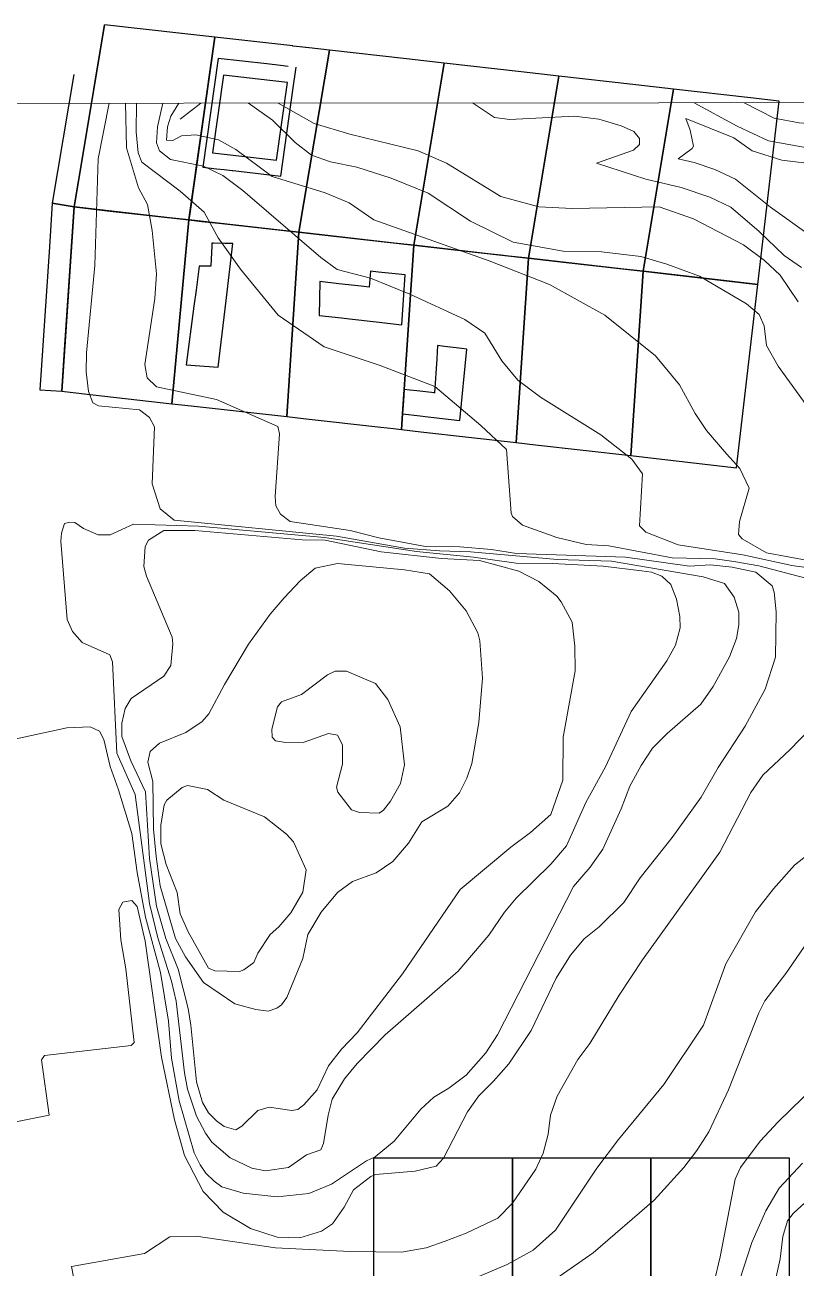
# Model space of a CAD drawing. Header units: metres. Extents: x 78 to 178, y -74 to 157.
# Drawn here: x 150.766 to 151.884, y 68.578 to 70.381 of the extents above; entities that cross this region are included whole.
import ezdxf

# ---------------------------------------------------------------- set-up
doc = ezdxf.new("R2010")
doc.units = ezdxf.units.M
doc.layers.add('01_Fina', color=252, linetype='Continuous', lineweight=15)
doc.layers.add('modulos alternativos', color=10, linetype='Continuous')
doc.layers.add('Traza Urbana', color=7, linetype='Continuous')

msp = doc.modelspace()

# ---------------------------------------------------------------- linework, layer by layer
at = {"layer": '01_Fina', "color": 252, "linetype": 'Continuous', "lineweight": 9, "true_color": 0x939598}
msp.add_line((150.99089, 70.24374), (151.02117, 70.26714), dxfattribs=at)
at = {"layer": '01_Fina', "color": 252, "lineweight": 9, "true_color": 0x939598}
msp.add_lwpolyline([(147.2844, 70.26465), (147.2844, 60.37636), (155.81775, 60.38229), (155.81775, 70.27058), (147.55141, 70.26465)], dxfattribs=at)
at = {"layer": '01_Fina', "color": 252, "linetype": 'Continuous', "lineweight": 9, "true_color": 0x939598}
for points in [[(150.88813, 70.26704), (150.87221, 70.18648), (150.86726, 70.03195), (150.85496, 69.90539), (150.85455, 69.87756), (150.8583, 69.84933), (150.86459, 69.83274), (150.87275, 69.82859), (150.93215, 69.82257), (150.94633, 69.8116), (150.95369, 69.79782), (150.95035, 69.71527), (150.96185, 69.67915), (150.98246, 69.66243), (151.21753, 69.63955), (151.316, 69.62215), (151.3667, 69.61827), (151.41166, 69.6168), (151.53782, 69.60543), (151.61609, 69.60316), (151.74921, 69.58041), (151.77985, 69.57105), (151.79389, 69.55125), (151.80085, 69.52944), (151.80085, 69.51084), (151.79764, 69.49091), (151.78747, 69.46468), (151.76366, 69.4216), (151.74586, 69.39592), (151.69703, 69.35324), (151.67589, 69.3321), (151.65917, 69.30708), (151.64258, 69.27698), (151.6304, 69.2442), (151.60378, 69.1856), (151.58545, 69.15978), (151.5611, 69.13155), (151.45086, 68.91668), (151.43427, 68.89032), (151.40537, 68.85835), (151.38035, 68.83935), (151.35854, 68.82624), (151.33994, 68.80898), (151.30115, 68.76269), (151.27345, 68.73994), (151.26087, 68.73419), (151.21044, 68.70021), (151.17739, 68.68669), (151.13163, 68.68201), (151.0824, 68.6871), (151.05136, 68.69619), (151.04039, 68.70449), (151.02821, 68.71613), (151.01978, 68.7283), (151.01149, 68.7457), (150.98955, 68.82102), (150.97858, 68.88283), (150.97403, 68.93635), (150.96252, 69.00712), (150.94058, 69.08713), (150.92854, 69.15202), (150.92078, 69.20834), (150.90178, 69.27176), (150.88934, 69.30574), (150.88038, 69.34481), (150.87422, 69.35685), (150.86071, 69.36327), (150.82659, 69.3614), (150.7126, 69.33691)], [(150.75033, 68.79025), (150.80131, 68.80028), (150.7898, 68.88042), (150.79435, 68.88671), (150.91998, 68.90103), (150.92453, 68.90558), (150.91222, 69.01247), (150.90513, 69.05448), (150.90192, 69.0981), (150.90767, 69.10907), (150.92091, 69.11121), (150.92854, 69.10265), (150.94018, 69.05234), (150.96399, 68.8843), (150.98259, 68.79319), (150.99744, 68.74195), (151.02447, 68.68964), (151.05337, 68.6598), (151.09283, 68.63585), (151.13137, 68.62328), (151.16468, 68.62261), (151.19599, 68.63184), (151.21164, 68.64254), (151.22876, 68.66703), (151.24228, 68.69178), (151.2673, 68.71131), (151.27399, 68.71426), (151.33165, 68.71921), (151.36202, 68.72643), (151.37272, 68.73794), (151.40737, 68.8051), (151.42396, 68.82824), (151.44537, 68.84925), (151.46718, 68.8748), (151.49982, 68.92297), (151.53621, 68.99869), (151.55668, 69.03214), (151.57675, 69.05555), (151.59816, 69.07321), (151.63415, 69.10827), (151.65796, 69.14439), (151.70439, 69.20272), (151.74613, 69.26132), (151.77088, 69.30427), (151.80995, 69.36407), (151.83885, 69.41759), (151.8541, 69.46415), (151.85477, 69.52984), (151.85223, 69.5582), (151.84902, 69.5677), (151.8256, 69.5875), (151.79108, 69.59459), (151.75978, 69.5978), (151.72914, 69.59607), (151.63669, 69.60891), (151.47868, 69.61413), (151.44243, 69.62028), (151.39654, 69.62389), (151.34677, 69.6247), (151.27907, 69.63687), (151.23759, 69.64744), (151.15063, 69.66095), (151.13645, 69.67126), (151.12989, 69.68343), (151.12869, 69.69694), (151.13484, 69.78779), (151.13244, 69.79836), (151.04347, 69.83742), (150.95664, 69.85602), (150.94312, 69.86873), (150.93991, 69.88826), (150.95409, 69.98406), (150.95664, 70.01991), (150.95021, 70.08266), (150.94366, 70.12012), (150.93055, 70.1442), (150.91315, 70.20213), (150.91181, 70.26706)], [(151.90708, 69.576), (151.82975, 69.59633), (151.79376, 69.60289), (151.7666, 69.60637), (151.70412, 69.60824), (151.61221, 69.6255), (151.5797, 69.62737), (151.53675, 69.63767), (151.48711, 69.65547), (151.47293, 69.66778), (151.47092, 69.67299), (151.46424, 69.76491), (151.42664, 69.79996), (151.36001, 69.85629), (151.28081, 69.88693), (151.19973, 69.91395), (151.13284, 69.95997), (151.07852, 70.02647), (151.04628, 70.07196), (151.02581, 70.10902), (150.99089, 70.13939), (150.93536, 70.1814), (150.93001, 70.19491), (150.92707, 70.22568), (150.92756, 70.26707)], [(150.96575, 70.2671), (150.95797, 70.23264), (150.95664, 70.20949), (150.96118, 70.19785), (150.97711, 70.18528), (151.025, 70.17591), (151.0527, 70.1624), (151.08186, 70.14059), (151.19505, 70.04333), (151.21873, 70.0262), (151.26703, 70.01336), (151.32389, 69.99008), (151.40349, 69.95342), (151.43239, 69.93375), (151.45714, 69.89348), (151.48069, 69.86579), (151.51307, 69.84104), (151.60083, 69.78658), (151.64592, 69.75126), (151.66131, 69.72999), (151.65663, 69.65426), (151.66612, 69.64503), (151.71282, 69.62697), (151.80647, 69.61239), (151.87778, 69.59673), (151.91578, 69.59152)], [(150.98914, 70.26712), (150.97751, 70.24816), (150.97282, 70.23291), (150.97122, 70.21324), (150.98018, 70.21311), (150.99303, 70.21979), (151.01376, 70.22113), (151.04654, 70.21377), (151.0717, 70.19986), (151.12454, 70.16066), (151.20134, 70.13711), (151.23572, 70.1228), (151.27171, 70.09805), (151.43882, 70.03851), (151.52658, 70.00439), (151.60672, 69.95957), (151.67977, 69.90071), (151.71496, 69.85896), (151.73757, 69.81709), (151.75389, 69.79274), (151.78306, 69.75862), (151.80219, 69.73762), (151.81557, 69.70885), (151.80179, 69.66055), (151.80032, 69.64196), (151.80567, 69.6358), (151.84085, 69.61547), (151.90387, 69.60369)], [(151.09002, 70.26719), (151.12481, 70.24267), (151.15786, 70.21003), (151.18127, 70.1917), (151.20883, 70.18207), (151.24683, 70.17457), (151.29686, 70.15825), (151.35025, 70.13671), (151.41192, 70.09604), (151.47387, 70.06567), (151.54638, 70.05256), (151.60177, 70.05175), (151.65863, 70.0448), (151.69636, 70.03396), (151.74372, 70.01617), (151.81196, 69.9763), (151.83042, 69.96091), (151.83738, 69.94419), (151.84099, 69.91582), (151.85771, 69.88585), (151.90093, 69.82645)], [(151.13311, 70.26722), (151.18542, 70.23772), (151.23693, 70.22207), (151.3362, 70.19785), (151.37714, 70.17993), (151.45581, 70.13163), (151.51093, 70.11704), (151.55936, 70.11464), (151.68526, 70.11704), (151.73503, 70.09965), (151.80781, 70.06192), (151.83804, 70.03904), (151.86052, 70.01791), (151.88661, 69.97924)], [(151.41482, 70.26742), (151.44644, 70.24655), (151.46878, 70.24334), (151.56257, 70.24829), (151.59789, 70.24374), (151.63027, 70.23438), (151.64846, 70.22582), (151.65676, 70.21565), (151.65663, 70.20735), (151.6482, 70.19919), (151.59455, 70.17993), (151.66586, 70.15718), (151.71737, 70.14487), (151.75884, 70.13096), (151.78935, 70.11651), (151.83042, 70.08132), (151.86668, 70.04614), (151.89143, 70.02901)], [(151.73598, 70.26765), (151.79858, 70.23358), (151.8438, 70.2127), (151.9028, 70.20173), (152.02334, 70.20856), (152.08181, 70.21779), (152.1368, 70.22194), (152.18362, 70.22796), (152.2536, 70.22863), (152.31875, 70.23598), (152.33882, 70.24736), (152.35557, 70.2681)], [(152.19457, 70.26798), (152.01572, 70.2404), (151.95284, 70.23358), (151.88808, 70.23853), (151.85223, 70.24522), (151.80857, 70.2677)], [(151.89892, 70.18019), (151.86306, 70.18447), (151.82012, 70.19785), (151.79336, 70.21699), (151.72419, 70.24495), (151.73021, 70.22796), (151.73489, 70.20454), (151.73315, 70.2012), (151.71295, 70.18648), (151.73623, 70.18126), (151.76607, 70.17083), (151.7959, 70.15705), (151.84687, 70.11624), (151.90628, 70.07383)], [(150.8472, 68.51076), (150.83368, 68.581), (150.93911, 68.59973), (150.9759, 68.62368), (151.01403, 68.62475), (151.12936, 68.60803), (151.23733, 68.60254), (151.31158, 68.60147), (151.3477, 68.60789), (151.37526, 68.61739), (151.40577, 68.62916), (151.45139, 68.65111), (151.47266, 68.67251), (151.50665, 68.72188), (151.51695, 68.74489), (151.52431, 68.77272), (151.52779, 68.80001), (151.53728, 68.82784), (151.56725, 68.88069), (151.58491, 68.90384), (151.62719, 68.97434), (151.66117, 69.02518), (151.77316, 69.18118), (151.81824, 69.26801), (151.8355, 69.29303), (151.87524, 69.33022), (151.9028, 69.35872)], [(151.93317, 69.20339), (151.88139, 69.16259), (151.85089, 69.12834), (151.8252, 69.09475), (151.78212, 69.01943), (151.74961, 68.93073), (151.69221, 68.8447), (151.62639, 68.76496), (151.59508, 68.72349), (151.53514, 68.63371), (151.50277, 68.60468), (151.46504, 68.58354), (151.41125, 68.5612)], [(151.95658, 69.13262), (151.86895, 69.00565), (151.83871, 68.96591), (151.82975, 68.94866), (151.78587, 68.83694), (151.7575, 68.77593), (151.73998, 68.74877), (151.72084, 68.72456), (151.67803, 68.67679), (151.5896, 68.60053), (151.53086, 68.55946)], [(151.92849, 68.85902), (151.85798, 68.79065), (151.83162, 68.76229), (151.80339, 68.72442), (151.79537, 68.70757), (151.77383, 68.59465), (151.74626, 68.47878)], [(152.27674, 68.57458), (152.23513, 68.59772), (152.21921, 68.61257), (152.2144, 68.62234), (152.21667, 68.66422), (152.24544, 68.74516), (152.2461, 68.76269), (152.23968, 68.77888), (152.22336, 68.79252), (152.20396, 68.79707), (152.17667, 68.79453), (152.08823, 68.76469), (152.07258, 68.76282), (152.04395, 68.76403), (152.03646, 68.76041), (152.01157, 68.73459), (151.9606, 68.69245), (151.90213, 68.67827), (151.87979, 68.6578), (151.87136, 68.64696), (151.8644, 68.62421), (151.86066, 68.59197), (151.8355, 68.47905)], [(151.8929, 68.73058), (151.85918, 68.69432), (151.84005, 68.66168), (151.81945, 68.61552), (151.80246, 68.56187)]]:
    msp.add_lwpolyline(points, dxfattribs=at)
for points in [[(150.88921, 69.46749), (150.84907, 69.48529), (150.83489, 69.50107), (150.82726, 69.51847), (150.8179, 69.63219), (150.81897, 69.64383), (150.82325, 69.65774), (150.83127, 69.65988), (150.83823, 69.65908), (150.85108, 69.65038), (150.87235, 69.64142), (150.88961, 69.64129), (150.92319, 69.65707), (151.01738, 69.65373), (151.20027, 69.63767), (151.33366, 69.61707), (151.41634, 69.60891), (151.47802, 69.60035), (151.53086, 69.59995), (151.60391, 69.59607), (151.65984, 69.58924), (151.67429, 69.58724), (151.68927, 69.58162), (151.70211, 69.56917), (151.71041, 69.54817), (151.71549, 69.52288), (151.71589, 69.50669), (151.7088, 69.48141), (151.69636, 69.45893), (151.64472, 69.38548), (151.60739, 69.30494), (151.57916, 69.2533), (151.55107, 69.19082), (151.52805, 69.16406), (151.47815, 69.11482), (151.46116, 69.09435), (151.43855, 69.06117), (151.39413, 69.00886), (151.28803, 68.91668), (151.2475, 68.87494), (151.22903, 68.85273), (151.21137, 68.82316), (151.20535, 68.80042), (151.19853, 68.75921), (151.19492, 68.74984), (151.17404, 68.74275), (151.14782, 68.72416), (151.11451, 68.71934), (151.09497, 68.72322), (151.06327, 68.73834), (151.03678, 68.76122), (151.02754, 68.77406), (151.0147, 68.79854), (151.00172, 68.83774), (150.99731, 68.86156), (150.985, 68.96525), (150.97858, 68.99428), (150.95838, 69.05729), (150.94633, 69.10693), (150.92573, 69.2648), (150.89937, 69.32474), (150.89295, 69.45733)], [(151.03209, 68.80363), (151.0436, 68.79212), (151.05457, 68.78369), (151.07143, 68.77901), (151.08039, 68.78436), (151.1034, 68.80697), (151.11999, 68.81192), (151.15277, 68.80697), (151.16133, 68.80858), (151.17016, 68.81527), (151.1897, 68.83707), (151.20615, 68.87173), (151.22462, 68.89567), (151.2475, 68.91962), (151.31305, 69.00511), (151.39707, 69.12727), (151.47026, 69.18854), (151.49902, 69.20968), (151.52805, 69.23577), (151.54545, 69.28594), (151.54598, 69.34802), (151.56378, 69.44421), (151.56311, 69.48007), (151.55936, 69.51459), (151.54331, 69.54442), (151.53675, 69.55232), (151.51106, 69.57386), (151.4819, 69.58857), (151.42477, 69.60436), (151.36991, 69.60704), (151.28215, 69.61654), (151.20107, 69.63379), (151.16762, 69.63406), (151.01202, 69.64771), (150.96707, 69.64757), (150.94513, 69.63353), (150.94031, 69.62456), (150.93817, 69.59566), (150.94232, 69.58135), (150.97938, 69.49291), (150.98045, 69.48341), (150.97751, 69.45184), (150.96707, 69.43672), (150.91998, 69.40421), (150.91128, 69.3899), (150.90646, 69.36849), (150.90646, 69.34922), (150.91931, 69.31377), (150.94058, 69.26868), (150.94633, 69.17208), (150.9565, 69.10318), (150.97015, 69.05622), (150.98794, 69.01194), (151.00239, 68.95494), (151.00654, 68.93059), (151.0147, 68.84871), (151.02353, 68.81834)], [(151.14194, 69.54991), (151.16508, 69.57466), (151.18649, 69.59312), (151.21927, 69.60008), (151.31626, 69.59085), (151.35225, 69.58469), (151.38142, 69.56034), (151.40537, 69.53131), (151.42249, 69.49934), (151.4253, 69.48756), (151.42932, 69.43364), (151.42396, 69.36929), (151.4138, 69.31002), (151.40671, 69.28848), (151.39573, 69.26734), (151.37914, 69.24821), (151.34115, 69.2256), (151.32175, 69.19443), (151.29941, 69.16767), (151.27532, 69.15148), (151.24094, 69.13877), (151.219, 69.12272), (151.19518, 69.09435), (151.17619, 69.06224), (151.16856, 69.02746), (151.14581, 68.97073), (151.13765, 68.96016), (151.13096, 68.95535), (151.11839, 68.95106), (151.10059, 68.9532), (151.07036, 68.96137), (151.025, 68.9924), (150.99865, 69.02987), (150.98433, 69.05609), (150.96212, 69.13248), (150.9561, 69.1753), (150.95222, 69.21463), (150.95128, 69.28407), (150.94393, 69.3119), (150.94767, 69.32742), (150.96078, 69.33932), (150.99918, 69.35498), (151.023, 69.37103), (151.03263, 69.382), (151.05537, 69.42455), (151.09002, 69.48301), (151.12147, 69.52623)], [(151.16709, 69.4101), (151.13806, 69.39913), (151.13217, 69.3919), (151.12401, 69.35993), (151.12427, 69.34789), (151.12896, 69.34293), (151.14086, 69.34093), (151.16909, 69.34053), (151.20602, 69.35364), (151.21913, 69.35123), (151.22636, 69.33691), (151.22622, 69.30882), (151.21753, 69.27577), (151.2194, 69.26828), (151.23947, 69.24273), (151.25084, 69.23885), (151.27934, 69.23818), (151.28563, 69.24206), (151.29579, 69.25517), (151.31038, 69.28112), (151.31626, 69.30815), (151.30984, 69.36287), (151.29191, 69.40287), (151.27425, 69.42575), (151.23198, 69.44381), (151.21565, 69.44381), (151.20468, 69.43859)], [(150.97055, 69.16339), (150.96306, 69.19336), (150.96306, 69.22038), (150.96761, 69.25022), (150.97149, 69.25691), (150.99383, 69.27524), (151.00146, 69.27791), (151.03049, 69.27229), (151.05417, 69.25691), (151.11344, 69.23269), (151.14501, 69.20754), (151.15505, 69.19643), (151.17364, 69.15603), (151.16896, 69.12365), (151.1513, 69.09328), (151.13377, 69.07295), (151.12133, 69.06224), (151.10354, 69.03495), (151.09765, 69.0217), (151.0832, 69.011), (151.07678, 69.00833), (151.04106, 69.00953), (151.03223, 69.01328), (151.00239, 69.06586), (150.99115, 69.09208), (150.9866, 69.12285)]]:
    msp.add_lwpolyline(points, close=True, dxfattribs=at)
at = {"layer": 'modulos alternativos'}
for points in [[(151.47253, 68.73837), (151.47253, 68.53768), (151.27185, 68.53768), (151.27185, 68.73837)], [(151.67322, 68.73837), (151.67322, 68.53768), (151.47253, 68.53768), (151.47253, 68.73837)], [(151.8739, 68.73837), (151.8739, 68.53768), (151.67322, 68.53768), (151.67322, 68.73837)]]:
    msp.add_lwpolyline(points, close=True, dxfattribs=at)
at = {"layer": 'Traza Urbana', "color": 7, "linetype": 'Continuous', "invisible_edges": 5}
for points in [[(150.88145, 70.3806), (150.8368, 70.30859), (150.80559, 70.12199), (150.85024, 70.194)], [(150.88145, 70.3806), (150.88145, 70.3806), (150.8373, 70.11664), (150.99323, 70.36814)], [(150.99323, 70.36814), (150.8373, 70.11664), (150.88507, 70.11122), (151.04106, 70.36281)], [(151.04106, 70.36281), (150.88507, 70.11122), (151.0036, 70.09777)], [(151.04106, 70.36281), (151.04106, 70.36281), (151.00532, 70.10999), (151.15411, 70.34997)], [(151.15411, 70.34983), (151.0053, 70.10982), (151.0036, 70.09777), (151.1595, 70.34923)], [(151.1595, 70.34923), (151.0036, 70.09777), (151.02216, 70.0957), (151.17806, 70.34716)], [(151.15411, 70.34997), (151.00532, 70.10999), (151.0053, 70.10982), (151.15411, 70.34983)], [(151.17806, 70.34716), (151.02216, 70.0957), (151.05142, 70.09244), (151.20736, 70.34395)], [(151.20736, 70.34395), (151.05142, 70.09244), (151.16321, 70.07998)], [(151.20736, 70.34395), (151.20736, 70.34395), (151.16321, 70.07998), (151.31902, 70.33128)], [(151.31902, 70.33128), (151.16321, 70.07998), (151.21785, 70.07378), (151.37366, 70.32508)], [(151.37366, 70.32508), (151.21785, 70.07378), (151.32951, 70.06111)], [(151.37366, 70.32508), (151.37366, 70.32508), (151.32951, 70.06111), (151.48532, 70.31242)], [(151.05363, 70.30755), (151.05363, 70.30755), (151.03771, 70.1949), (151.10406, 70.3019)], [(151.05363, 70.30755), (151.05363, 70.30755), (151.03771, 70.1949), (151.10406, 70.3019)], [(151.10406, 70.3019), (151.03771, 70.1949), (151.08041, 70.19012), (151.14675, 70.29712)], [(151.10406, 70.3019), (151.03771, 70.1949), (151.08041, 70.19012), (151.14675, 70.29712)], [(151.48532, 70.31242), (151.32951, 70.06111), (151.38415, 70.05492), (151.53996, 70.30622)], [(151.53996, 70.30622), (151.38415, 70.05492), (151.49581, 70.04225)], [(151.53996, 70.30622), (151.53996, 70.30622), (151.49581, 70.04225), (151.65162, 70.29355)], [(151.14675, 70.29712), (151.08041, 70.19012), (151.13083, 70.18447)], [(151.14675, 70.29712), (151.08041, 70.19012), (151.13083, 70.18447)], [(151.65162, 70.29355), (151.49581, 70.04225), (151.55045, 70.03605), (151.70626, 70.28735)], [(151.70626, 70.28735), (151.55045, 70.03605), (151.66211, 70.02338)], [(151.70626, 70.28735), (151.70626, 70.28735), (151.66211, 70.02338), (151.8179, 70.27466)], [(151.8179, 70.27466), (151.66211, 70.02338), (151.70334, 70.0186), (151.85918, 70.26996)], [(151.85918, 70.26996), (151.70334, 70.0186), (151.82828, 70.00412)], [(150.85024, 70.194), (150.80559, 70.12199), (150.8373, 70.11664)], [(150.80559, 70.12199), (150.80559, 70.12199), (150.80136, 70.05867), (150.8373, 70.11664)], [(150.8373, 70.11664), (150.80136, 70.05867), (150.78753, 69.85173), (150.82351, 69.90977)], [(150.8373, 70.11664), (150.8373, 70.11664), (150.8195, 69.84959), (150.97536, 70.10098)], [(150.8373, 70.11664), (150.8373, 70.11664), (150.8195, 69.84959), (150.97536, 70.10098)], [(150.97536, 70.10098), (150.8195, 69.84959), (150.84772, 69.84635), (151.0036, 70.09777)], [(150.97536, 70.10098), (150.8195, 69.84959), (150.84772, 69.84635), (151.0036, 70.09777)], [(151.0036, 70.09777), (150.84772, 69.84635), (150.97911, 69.83126)], [(151.0036, 70.09777), (150.84772, 69.84635), (150.97911, 69.83126)], [(151.0036, 70.09777), (151.0036, 70.09777), (150.97911, 69.83126), (151.13525, 70.08309)], [(151.0036, 70.09777), (151.0036, 70.09777), (150.97911, 69.83126), (151.13525, 70.08309)], [(151.13525, 70.08309), (150.97911, 69.83126), (151.00709, 69.82818), (151.16321, 70.07998)], [(151.13525, 70.08309), (150.97911, 69.83126), (151.00709, 69.82818), (151.16321, 70.07998)], [(151.16321, 70.07998), (151.00709, 69.82818), (151.14541, 69.81293)], [(151.16321, 70.07998), (151.00709, 69.82818), (151.14541, 69.81293)], [(151.16321, 70.07998), (151.16321, 70.07998), (151.14541, 69.81293), (151.30127, 70.06432)], [(151.16321, 70.07998), (151.16321, 70.07998), (151.14541, 69.81293), (151.30127, 70.06432)], [(151.06715, 70.06379), (151.0109, 69.97307), (150.99958, 69.88772), (151.05754, 69.9812)], [(151.06715, 70.06379), (151.0109, 69.97307), (150.99958, 69.88772), (151.05754, 69.9812)], [(151.05594, 70.06389), (151.01397, 69.99619), (151.0109, 69.97307), (151.06715, 70.06379)], [(151.05594, 70.06389), (151.01397, 69.99619), (151.0109, 69.97307), (151.06715, 70.06379)], [(151.03906, 70.06404), (151.03686, 70.06049), (151.03531, 70.03061), (151.05594, 70.06389)], [(151.03906, 70.06404), (151.03686, 70.06049), (151.03531, 70.03061), (151.05594, 70.06389)], [(151.03704, 70.06406), (151.03704, 70.06406), (151.03686, 70.06049), (151.03906, 70.06404)], [(151.03704, 70.06406), (151.03704, 70.06406), (151.03686, 70.06049), (151.03906, 70.06404)], [(151.30127, 70.06432), (151.14541, 69.81293), (151.17365, 69.80973), (151.32951, 70.06111)], [(151.30127, 70.06432), (151.14541, 69.81293), (151.17365, 69.80973), (151.32951, 70.06111)], [(151.32951, 70.06111), (151.17365, 69.80973), (151.28178, 69.79746), (151.3156, 69.852)], [(151.32951, 70.06111), (151.17365, 69.80973), (151.28178, 69.79746), (151.3156, 69.852)], [(151.32951, 70.06111), (151.32951, 70.06111), (151.3156, 69.852), (151.43764, 70.04885)], [(151.32951, 70.06111), (151.32951, 70.06111), (151.3156, 69.852), (151.43764, 70.04885)], [(151.45593, 70.04677), (151.31319, 69.81655), (151.31172, 69.79407), (151.46758, 70.04545)], [(151.45593, 70.04677), (151.31319, 69.81655), (151.31172, 69.79407), (151.46758, 70.04545)], [(151.46758, 70.04545), (151.31172, 69.79407), (151.33995, 69.79087), (151.49581, 70.04225)], [(151.46758, 70.04545), (151.31172, 69.79407), (151.33995, 69.79087), (151.49581, 70.04225)], [(151.43764, 70.04885), (151.3156, 69.852), (151.31319, 69.81655), (151.45593, 70.04677)], [(151.43764, 70.04885), (151.3156, 69.852), (151.31319, 69.81655), (151.45593, 70.04677)], [(151.49581, 70.04225), (151.33995, 69.79087), (151.47802, 69.7752)], [(151.49581, 70.04225), (151.33995, 69.79087), (151.47802, 69.7752)], [(151.49581, 70.04225), (151.49581, 70.04225), (151.47802, 69.7752), (151.63388, 70.02659)], [(151.49581, 70.04225), (151.49581, 70.04225), (151.47802, 69.7752), (151.63388, 70.02659)], [(151.01858, 70.03101), (151.01858, 70.03101), (151.01397, 69.99619), (151.03531, 70.03061)], [(151.01858, 70.03101), (151.01858, 70.03101), (151.01397, 69.99619), (151.03531, 70.03061)], [(151.2787, 70.02222), (151.23665, 69.95439), (151.27504, 69.95003), (151.3172, 70.01803)], [(151.2787, 70.02222), (151.23665, 69.95439), (151.27504, 69.95003), (151.3172, 70.01803)], [(151.26703, 70.02352), (151.26701, 70.02349), (151.26516, 70.00037), (151.2787, 70.02222)], [(151.26703, 70.02352), (151.26701, 70.02349), (151.26516, 70.00037), (151.2787, 70.02222)], [(151.26676, 70.02352), (151.26676, 70.02352), (151.26701, 70.02349), (151.26703, 70.02352)], [(151.26676, 70.02352), (151.26676, 70.02352), (151.26701, 70.02349), (151.26703, 70.02352)], [(151.3172, 70.01803), (151.27504, 69.95003), (151.31238, 69.94579)], [(151.3172, 70.01803), (151.27504, 69.95003), (151.31238, 69.94579)], [(151.63388, 70.02659), (151.47802, 69.7752), (151.50625, 69.772), (151.66211, 70.02338)], [(151.63388, 70.02659), (151.47802, 69.7752), (151.50625, 69.772), (151.66211, 70.02338)], [(151.66211, 70.02338), (151.50625, 69.772), (151.64432, 69.75634)], [(151.66211, 70.02338), (151.50625, 69.772), (151.64432, 69.75634)], [(151.66211, 70.02338), (151.66211, 70.02338), (151.64432, 69.75634), (151.79998, 70.0074)], [(151.66211, 70.02338), (151.66211, 70.02338), (151.64432, 69.75634), (151.79998, 70.0074)], [(151.19358, 70.00853), (151.19358, 70.00853), (151.19224, 69.95943), (151.22076, 70.00543)], [(151.19358, 70.00853), (151.19358, 70.00853), (151.19224, 69.95943), (151.22076, 70.00543)], [(151.22076, 70.00543), (151.19224, 69.95943), (151.22474, 69.95574), (151.25325, 70.00173)], [(151.22076, 70.00543), (151.19224, 69.95943), (151.22474, 69.95574), (151.25325, 70.00173)], [(151.25325, 70.00173), (151.22474, 69.95574), (151.22499, 69.95571), (151.2535, 70.0017)], [(151.25325, 70.00173), (151.22474, 69.95574), (151.22499, 69.95571), (151.2535, 70.0017)], [(151.2535, 70.0017), (151.22499, 69.95571), (151.23665, 69.95439), (151.26516, 70.00037)], [(151.2535, 70.0017), (151.22499, 69.95571), (151.23665, 69.95439), (151.26516, 70.00037)], [(151.79998, 70.0074), (151.64432, 69.75634), (151.67258, 69.753), (151.82828, 70.00412)], [(151.79998, 70.0074), (151.64432, 69.75634), (151.67258, 69.753), (151.82828, 70.00412)], [(151.82828, 70.00412), (151.67258, 69.753), (151.79724, 69.73828)], [(151.82828, 70.00412), (151.67258, 69.753), (151.79724, 69.73828)], [(151.05754, 69.9812), (150.99958, 69.88772), (151.04628, 69.88438)], [(151.05754, 69.9812), (150.99958, 69.88772), (151.04628, 69.88438)], [(150.82351, 69.90977), (150.78753, 69.85173), (150.8195, 69.84959)], [(151.39937, 69.91126), (151.33886, 69.81365), (151.34612, 69.81283), (151.40657, 69.91033)], [(151.39937, 69.91126), (151.33886, 69.81365), (151.34612, 69.81283), (151.40657, 69.91033)], [(151.40657, 69.91033), (151.34612, 69.81283), (151.39627, 69.80718)], [(151.40657, 69.91033), (151.34612, 69.81283), (151.39627, 69.80718)], [(151.3993, 69.91127), (151.35949, 69.84707), (151.35948, 69.84692), (151.39937, 69.91126)], [(151.3993, 69.91127), (151.35949, 69.84707), (151.35948, 69.84692), (151.39937, 69.91126)], [(151.37395, 69.91455), (151.36286, 69.89666), (151.35949, 69.84707), (151.3993, 69.91127)], [(151.37395, 69.91455), (151.36286, 69.89666), (151.35949, 69.84707), (151.3993, 69.91127)], [(151.36416, 69.91582), (151.36416, 69.91582), (151.36286, 69.89666), (151.37395, 69.91455)], [(151.36416, 69.91582), (151.36416, 69.91582), (151.36286, 69.89666), (151.37395, 69.91455)], [(151.3156, 69.852), (151.28178, 69.79746), (151.30007, 69.79539), (151.31319, 69.81655)], [(151.3156, 69.852), (151.28178, 69.79746), (151.30007, 69.79539), (151.31319, 69.81655)], [(151.3156, 69.852), (151.3156, 69.852), (151.31449, 69.8357), (151.32401, 69.85105)], [(151.3156, 69.852), (151.3156, 69.852), (151.31449, 69.8357), (151.32401, 69.85105)], [(151.32401, 69.85105), (151.31449, 69.8357), (151.31319, 69.81655), (151.33389, 69.84994)], [(151.32401, 69.85105), (151.31449, 69.8357), (151.31319, 69.81655), (151.33389, 69.84994)], [(151.33389, 69.84994), (151.31319, 69.81655), (151.33878, 69.81366), (151.35948, 69.84705)], [(151.33389, 69.84994), (151.31319, 69.81655), (151.33878, 69.81366), (151.35948, 69.84705)], [(151.35948, 69.84705), (151.33878, 69.81366), (151.33886, 69.81365), (151.35948, 69.84692)], [(151.35948, 69.84705), (151.33878, 69.81366), (151.33886, 69.81365), (151.35948, 69.84692)], [(151.31319, 69.81655), (151.30007, 69.79539), (151.31172, 69.79407)], [(151.31319, 69.81655), (151.30007, 69.79539), (151.31172, 69.79407)]]:
    msp.add_3dface(points, dxfattribs=at)
at = {"layer": 'Traza Urbana', "color": 252, "linetype": 'Continuous', "invisible_edges": 5}
for points in [[(151.16505, 70.34861), (151.05479, 70.17078), (151.06644, 70.16946), (151.17671, 70.34731)], [(151.04614, 70.3319), (151.04614, 70.3319), (151.0238, 70.1743), (151.11656, 70.32392)], [(151.11656, 70.32392), (151.0238, 70.1743), (151.04387, 70.17202), (151.13663, 70.32164)], [(151.13663, 70.32164), (151.04387, 70.17202), (151.05479, 70.17078), (151.14756, 70.3204)], [(151.1592, 70.31906), (151.06644, 70.16946), (151.06779, 70.1693), (151.15877, 70.31604)], [(151.15877, 70.31604), (151.06779, 70.1693), (151.07967, 70.16795), (151.155, 70.28946)], [(151.155, 70.28946), (151.07967, 70.16795), (151.13685, 70.16146)]]:
    msp.add_3dface(points, dxfattribs=at)

doc.saveas('drawing.dxf')
